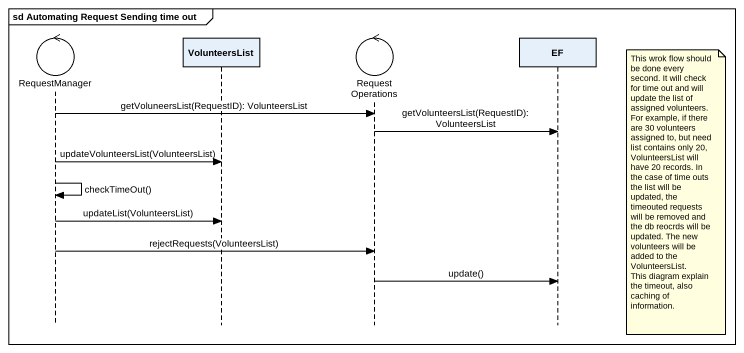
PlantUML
@startuml
mainframe sd Automating Request Sending time out
hide footbox
control RequestManager
participant VolunteersList
control RequestOperations
participant EF

RequestManager -> RequestOperations : getVoluneersList(RequestID): VolunteersList
RequestOperations -> EF : getVolunteersList(RequestID): VolunteersList
RequestManager -> VolunteersList : updateVolunteersList(VolunteersList)
RequestManager -> RequestManager : checkTimeOut()
note right of EF
  This wrok flow should be done every second. It will check for time out and will update the list of assigned volunteers. For example, if there are 30 volunteers assigned to, but need list contains only 20, VolunteersList will have 20 records. In the case of time outs the list will be updated, the timeouted requests will be removed and the db reocrds will be updated. The new volunteers will be added to the VolunteersList.
  This diagram explain the timeout, also caching of information.
end note
RequestManager -> VolunteersList : updateList(VolunteersList)
RequestManager -> RequestOperations : rejectRequests(VolunteersList)
RequestOperations -> EF : update()
@enduml
